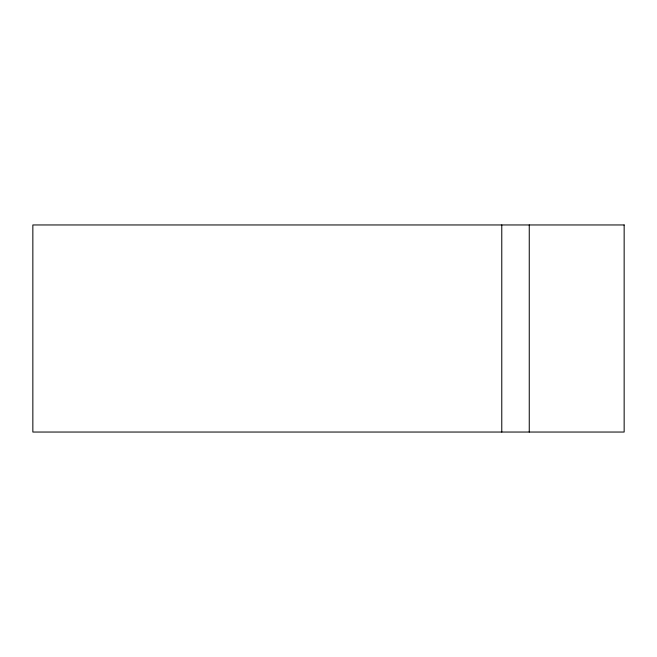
<?xml version="1.0" encoding="UTF-8"?>
<svg xmlns="http://www.w3.org/2000/svg" width="657" height="657" viewBox="0 0 657 657"><rect width="100%" height="100%" fill="white"/><g stroke="black" fill="none" stroke-linecap="round" stroke-linejoin="round"><path stroke-width="0.99" d="M529.255 224.957L529.255 432.043M501.776 224.957L501.776 432.043M624.15 224.957L32.85 224.957L32.85 432.043L624.15 432.043L624.15 224.957"/></g></svg>
